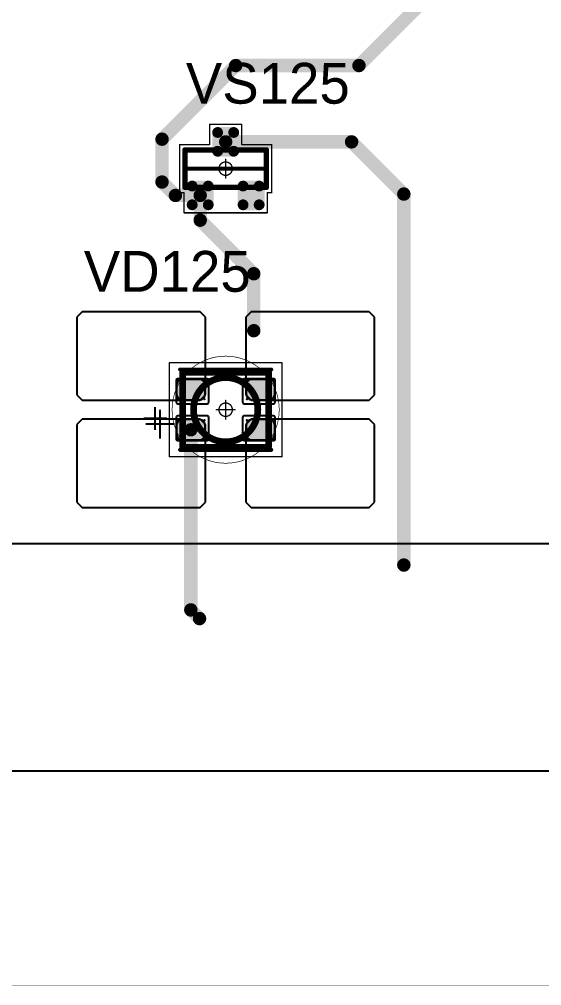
# Model space of a CAD drawing. Header units: millimetres. Extents: x 0 to 400, y 0 to 511.
# Drawn here: x 272.3 to 291.79, y 0 to 36.07 of the extents above; entities that cross this region are included whole.
import ezdxf

# ---------------------------------------------------------------- set-up
doc = ezdxf.new("R2010")
doc.units = ezdxf.units.MM
for name, color, linetype in [('Mechanical10', 56, 'Continuous'), ('Mechanical13', 56, 'Continuous'), ('Mechanical15', 56, 'Continuous'), ('Mechanical2', 216, 'Continuous'), ('TopLayer', 1, 'Continuous'), ('TopOverlay', 2, 'Continuous'), ('TopPaste', 8, 'Continuous'), ('TopSolder', 216, 'Continuous')]:
    doc.layers.add(name, color=color, linetype=linetype)

# ---------------------------------------------------------------- blocks, each defined once
blk = doc.blocks.new('SOT23_472')
at = {"layer": 'Mechanical13', "const_width": 0.2}
for points in [[(-0.7, 1.52), (0.7, 1.52)], [(-0.7, 1.52), (-0.7, -1.52)], [(0.7, 1.52), (0.7, -1.52)], [(-0.7, -1.52), (0.7, -1.52)]]:
    blk.add_lwpolyline(points, dxfattribs=at)
at = {"layer": 'Mechanical13', "const_width": 0.1}
for points in [[(-0.75, 1.52, 1), (-0.65, 1.52, 1)], [(-0.75, 1.52, 1), (-0.65, 1.52, 1)], [(0.65, 1.52, 1), (0.75, 1.52, 1)], [(0.65, 1.52, 1), (0.75, 1.52, 1)], [(-0.75, -1.52, 1), (-0.65, -1.52, 1)], [(-0.75, -1.52, 1), (-0.65, -1.52, 1)], [(0.65, -1.52, 1), (0.75, -1.52, 1)], [(0.65, -1.52, 1), (0.75, -1.52, 1)]]:
    blk.add_lwpolyline(points, format="xyb", close=True, dxfattribs=at)
at = {"layer": 'Mechanical15', "const_width": 0.05}
for points in [[(-1.65, 1.55), (-1.65, -1.55)], [(-1.65, 1.55), (-0.9, 1.55)], [(-0.9, 1.72), (-0.9, 1.55)], [(-0.9, 1.72), (0.9, 1.72)], [(0.9, 1.72), (0.9, 0.6)], [(0, 0.35), (0, -0.35)], [(0.9, 0.6), (1.65, 0.6)], [(1.65, 0.6), (1.65, -0.6)], [(-0.35, 0), (0.35, 0)], [(0.9, -0.6), (1.65, -0.6)], [(0.9, -0.6), (0.9, -1.72)], [(-1.65, -1.55), (-0.9, -1.55)], [(-0.9, -1.55), (-0.9, -1.72)], [(-0.9, -1.72), (0.9, -1.72)]]:
    blk.add_lwpolyline(points, dxfattribs=at)
at = {"layer": 'Mechanical15'}
for points, const_width in [([(-1.662, 1.55, 1), (-1.637, 1.55, 1)], 0.025), ([(-1.662, 1.55, 1), (-1.637, 1.55, 1)], 0.025), ([(-0.913, 1.72, 1), (-0.888, 1.72, 1)], 0.025), ([(-0.913, 1.72, 1), (-0.888, 1.72, 1)], 0.025), ([(-0.913, 1.55, 1), (-0.888, 1.55, 1)], 0.025), ([(-0.913, 1.55, 1), (-0.888, 1.55, 1)], 0.025), ([(0.888, 1.72, 1), (0.913, 1.72, 1)], 0.025), ([(0.888, 1.72, 1), (0.913, 1.72, 1)], 0.025), ([(-0.012, 0.35, 1), (0.012, 0.35, 1)], 0.025), ([(0.888, 0.6, 1), (0.913, 0.6, 1)], 0.025), ([(0.888, 0.6, 1), (0.913, 0.6, 1)], 0.025), ([(1.637, 0.6, 1), (1.662, 0.6, 1)], 0.025), ([(1.637, 0.6, 1), (1.662, 0.6, 1)], 0.025), ([(-0.362, 0, 1), (-0.337, 0, 1)], 0.025), ([(0.25, 0, 1), (-0.25, 0, 1)], 0.05), ([(-0.262, 0, 1), (-0.238, 0, 1)], 0.025), ([(0.238, 0, 1), (0.262, 0, 1)], 0.025), ([(0.337, 0, 1), (0.362, 0, 1)], 0.025), ([(-0.012, -0.35, 1), (0.012, -0.35, 1)], 0.025), ([(0.888, -0.6, 1), (0.913, -0.6, 1)], 0.025), ([(0.888, -0.6, 1), (0.913, -0.6, 1)], 0.025), ([(1.637, -0.6, 1), (1.662, -0.6, 1)], 0.025), ([(1.637, -0.6, 1), (1.662, -0.6, 1)], 0.025), ([(-1.662, -1.55, 1), (-1.637, -1.55, 1)], 0.025), ([(-1.662, -1.55, 1), (-1.637, -1.55, 1)], 0.025), ([(-0.913, -1.55, 1), (-0.888, -1.55, 1)], 0.025), ([(-0.913, -1.55, 1), (-0.888, -1.55, 1)], 0.025), ([(-0.913, -1.72, 1), (-0.888, -1.72, 1)], 0.025), ([(-0.913, -1.72, 1), (-0.888, -1.72, 1)], 0.025), ([(0.888, -1.72, 1), (0.913, -1.72, 1)], 0.025), ([(0.888, -1.72, 1), (0.913, -1.72, 1)], 0.025)]:
    blk.add_lwpolyline(points, format="xyb", close=True, dxfattribs=dict(at, const_width=const_width))
at = {"layer": 'TopLayer', "const_width": 0.1}
for points in [[(-1.4, 1.25, 1), (-1.3, 1.25, 1)], [(-0.7, 1.25, 1), (-0.6, 1.25, 1)], [(-1.4, 0.65, 1), (-1.3, 0.65, 1)], [(-0.7, 0.65, 1), (-0.6, 0.65, 1)], [(0.6, 0.3, 1), (0.7, 0.3, 1)], [(1.3, 0.3, 1), (1.4, 0.3, 1)], [(0.6, -0.3, 1), (0.7, -0.3, 1)], [(1.3, -0.3, 1), (1.4, -0.3, 1)], [(-1.4, -0.65, 1), (-1.3, -0.65, 1)], [(-0.7, -0.65, 1), (-0.6, -0.65, 1)], [(-1.4, -1.25, 1), (-1.3, -1.25, 1)], [(-0.7, -1.25, 1), (-0.6, -1.25, 1)]]:
    blk.add_lwpolyline(points, format="xyb", close=True, dxfattribs=at)
at = {"layer": 'TopLayer'}
for points in [[(-1.45, 1.25), (-1.45, 0.65), (-0.55, 1.25), (-0.55, 0.65)], [(-1.35, 1.35), (-1.35, 0.55), (-0.65, 1.35), (-0.65, 0.55)], [(0.65, 0.4), (0.65, -0.4), (1.35, 0.4), (1.35, -0.4)], [(0.55, 0.3), (0.55, -0.3), (1.45, 0.3), (1.45, -0.3)], [(-1.45, -0.65), (-1.45, -1.25), (-0.55, -0.65), (-0.55, -1.25)], [(-1.35, -0.55), (-1.35, -1.35), (-0.65, -0.55), (-0.65, -1.35)]]:
    blk.add_solid(points, dxfattribs=at)
at = {"layer": 'TopOverlay', "const_width": 0.15}
blk.add_lwpolyline([(0, 1.5), (0, -1.5)], dxfattribs=at)
at = {"layer": 'TopOverlay', "const_width": 0.075}
for points in [[(-0.038, 1.5, 1), (0.038, 1.5, 1)], [(-0.038, -1.5, 1), (0.038, -1.5, 1)]]:
    blk.add_lwpolyline(points, format="xyb", close=True, dxfattribs=at)
at = {"layer": 'TopPaste', "const_width": 0.075}
for points in [[(-1.387, 1.25, 1), (-1.313, 1.25, 1)], [(-0.687, 1.25, 1), (-0.613, 1.25, 1)], [(-1.387, 0.65, 1), (-1.313, 0.65, 1)], [(-0.687, 0.65, 1), (-0.613, 0.65, 1)], [(0.613, 0.3, 1), (0.687, 0.3, 1)], [(1.313, 0.3, 1), (1.387, 0.3, 1)], [(0.613, -0.3, 1), (0.687, -0.3, 1)], [(1.313, -0.3, 1), (1.387, -0.3, 1)], [(-1.387, -0.65, 1), (-1.313, -0.65, 1)], [(-0.687, -0.65, 1), (-0.613, -0.65, 1)], [(-1.387, -1.25, 1), (-1.313, -1.25, 1)], [(-0.687, -1.25, 1), (-0.613, -1.25, 1)]]:
    blk.add_lwpolyline(points, format="xyb", close=True, dxfattribs=at)
at = {"layer": 'TopPaste'}
for points in [[(-1.425, 1.25), (-1.425, 0.65), (-0.575, 1.25), (-0.575, 0.65)], [(-1.35, 1.325), (-1.35, 0.575), (-0.65, 1.325), (-0.65, 0.575)], [(0.65, 0.375), (0.65, -0.375), (1.35, 0.375), (1.35, -0.375)], [(0.575, 0.3), (0.575, -0.3), (1.425, 0.3), (1.425, -0.3)], [(-1.425, -0.65), (-1.425, -1.25), (-0.575, -0.65), (-0.575, -1.25)], [(-1.35, -0.575), (-1.35, -1.325), (-0.65, -0.575), (-0.65, -1.325)]]:
    blk.add_solid(points, dxfattribs=at)
at = {"layer": 'TopSolder', "const_width": 0.202}
for points in [[(-1.451, 1.25, 1), (-1.249, 1.25, 1)], [(-0.751, 1.25, 1), (-0.549, 1.25, 1)], [(-1.451, 0.65, 1), (-1.249, 0.65, 1)], [(-0.751, 0.65, 1), (-0.549, 0.65, 1)], [(0.549, 0.3, 1), (0.751, 0.3, 1)], [(1.249, 0.3, 1), (1.451, 0.3, 1)], [(0.549, -0.3, 1), (0.751, -0.3, 1)], [(1.249, -0.3, 1), (1.451, -0.3, 1)], [(-1.451, -0.65, 1), (-1.249, -0.65, 1)], [(-0.751, -0.65, 1), (-0.549, -0.65, 1)], [(-1.451, -1.25, 1), (-1.249, -1.25, 1)], [(-0.751, -1.25, 1), (-0.549, -1.25, 1)]]:
    blk.add_lwpolyline(points, format="xyb", close=True, dxfattribs=at)
at = {"layer": 'TopSolder'}
for points in [[(-1.35, 1.452), (-1.35, 0.448), (-0.65, 1.452), (-0.65, 0.448)], [(-1.552, 1.25), (-1.552, 0.65), (-0.448, 1.25), (-0.448, 0.65)], [(0.65, 0.502), (0.65, -0.502), (1.35, 0.502), (1.35, -0.502)], [(0.448, 0.3), (0.448, -0.3), (1.552, 0.3), (1.552, -0.3)], [(-1.552, -0.65), (-1.552, -1.25), (-0.448, -0.65), (-0.448, -1.25)], [(-1.35, -0.448), (-1.35, -1.452), (-0.65, -0.448), (-0.65, -1.452)]]:
    blk.add_solid(points, dxfattribs=at)
blk = doc.blocks.new('E65F_676')
at = {"layer": 'Mechanical13'}
for p, q in [((2.441, 1.071), (2.441, 0)), ((1.905, 0.536), (2.976, 0.536))]:
    blk.add_line(p, q, dxfattribs=at)
at = {"layer": 'Mechanical13', "const_width": 0.25}
for points in [[(-1.6, 1.4), (-1.6, -1.4)], [(1.6, 1.4), (-1.6, 1.4)], [(1.6, 1.4), (1.6, -1.4)], [(1.6, -1.4), (-1.6, -1.4)]]:
    blk.add_lwpolyline(points, dxfattribs=at)
at = {"layer": 'Mechanical13'}
for points, const_width in [([(-1.663, 1.4, 1), (-1.538, 1.4, 1)], 0.125), ([(-1.663, 1.4, 1), (-1.538, 1.4, 1)], 0.125), ([(1.537, 1.4, 1), (1.662, 1.4, 1)], 0.125), ([(1.537, 1.4, 1), (1.662, 1.4, 1)], 0.125), ([(1.2, 0, 1), (-1.2, 0, 1)], 0.25), ([(-1.263, 0, 1), (-1.138, 0, 1)], 0.125), ([(1.137, 0, 1), (1.262, 0, 1)], 0.125), ([(-1.663, -1.4, 1), (-1.538, -1.4, 1)], 0.125), ([(-1.663, -1.4, 1), (-1.538, -1.4, 1)], 0.125), ([(1.537, -1.4, 1), (1.662, -1.4, 1)], 0.125), ([(1.537, -1.4, 1), (1.662, -1.4, 1)], 0.125)]:
    blk.add_lwpolyline(points, format="xyb", close=True, dxfattribs=dict(at, const_width=const_width))
at = {"layer": 'Mechanical15', "const_width": 0.05}
for points in [[(2.1, 1.75), (-2.1, 1.75)], [(-2.1, 1.75), (-2.1, -1.75)], [(2.1, 1.75), (2.1, -1.75)], [(0, 0.35), (0, -0.35)], [(0, 0.35), (0, -0.35)], [(0.35, 0), (-0.35, 0)], [(0.35, 0), (-0.35, 0)], [(2.1, -1.75), (-2.1, -1.75)]]:
    blk.add_lwpolyline(points, dxfattribs=at)
at = {"layer": 'Mechanical15'}
for points, const_width in [([(-2.113, 1.75, 1), (-2.088, 1.75, 1)], 0.025), ([(-2.113, 1.75, 1), (-2.088, 1.75, 1)], 0.025), ([(2.087, 1.75, 1), (2.112, 1.75, 1)], 0.025), ([(2.087, 1.75, 1), (2.112, 1.75, 1)], 0.025), ([(-0.013, 0.35, 1), (0.012, 0.35, 1)], 0.025), ([(-0.013, 0.35, 1), (0.012, 0.35, 1)], 0.025), ([(-0.363, 0, 1), (-0.338, 0, 1)], 0.025), ([(-0.363, 0, 1), (-0.338, 0, 1)], 0.025), ([(0.25, 0, 1), (-0.25, 0, 1)], 0.05), ([(0.25, 0, 1), (-0.25, 0, 1)], 0.05), ([(-0.263, 0, 1), (-0.238, 0, 1)], 0.025), ([(-0.263, 0, 1), (-0.238, 0, 1)], 0.025), ([(0.237, 0, 1), (0.262, 0, 1)], 0.025), ([(0.237, 0, 1), (0.262, 0, 1)], 0.025), ([(0.337, 0, 1), (0.362, 0, 1)], 0.025), ([(0.337, 0, 1), (0.362, 0, 1)], 0.025), ([(-0.013, -0.35, 1), (0.012, -0.35, 1)], 0.025), ([(-0.013, -0.35, 1), (0.012, -0.35, 1)], 0.025), ([(-2.113, -1.75, 1), (-2.088, -1.75, 1)], 0.025), ([(-2.113, -1.75, 1), (-2.088, -1.75, 1)], 0.025), ([(2.087, -1.75, 1), (2.112, -1.75, 1)], 0.025), ([(2.087, -1.75, 1), (2.112, -1.75, 1)], 0.025)]:
    blk.add_lwpolyline(points, format="xyb", close=True, dxfattribs=dict(at, const_width=const_width))
at = {"layer": 'TopLayer'}
for p, q in [((-5.35, 3.65), (-5.55, 3.45)), ((-0.95, 3.65), (-5.35, 3.65)), ((-5.35, 3.65), (-5.35, 3.65)), ((-0.75, 3.45), (-0.95, 3.65)), ((0.95, 3.65), (0.75, 3.45)), ((5.35, 3.65), (0.95, 3.65)), ((0.95, 3.65), (0.95, 3.65)), ((5.55, 3.45), (5.35, 3.65)), ((-5.55, 3.45), (-5.55, 3.45)), ((-5.55, 3.45), (-5.55, 0.55)), ((-0.75, 0.55), (-0.75, 3.45)), ((0.75, 3.45), (0.75, 3.45)), ((0.75, 3.45), (0.75, 0.55)), ((5.55, 0.55), (5.55, 3.45)), ((-5.55, 0.55), (-5.35, 0.35)), ((-0.95, 0.35), (-0.75, 0.55)), ((0.75, 0.55), (0.95, 0.35)), ((5.35, 0.35), (5.55, 0.55)), ((-5.35, 0.35), (-0.95, 0.35)), ((0.95, 0.35), (5.35, 0.35)), ((-5.35, -0.35), (-5.55, -0.55)), ((-0.95, -0.35), (-5.35, -0.35)), ((-5.35, -0.35), (-5.35, -0.35)), ((-0.75, -0.55), (-0.95, -0.35)), ((0.95, -0.35), (0.75, -0.55)), ((5.35, -0.35), (0.95, -0.35)), ((0.95, -0.35), (0.95, -0.35)), ((5.55, -0.55), (5.35, -0.35)), ((-5.55, -0.55), (-5.55, -0.55)), ((-5.55, -0.55), (-5.55, -3.45)), ((-0.75, -3.45), (-0.75, -0.55)), ((0.75, -0.55), (0.75, -0.55)), ((0.75, -0.55), (0.75, -3.45)), ((5.55, -3.45), (5.55, -0.55)), ((-5.55, -3.45), (-5.35, -3.65)), ((-0.95, -3.65), (-0.75, -3.45)), ((0.75, -3.45), (0.95, -3.65)), ((5.35, -3.65), (5.55, -3.45)), ((-5.35, -3.65), (-0.95, -3.65)), ((0.95, -3.65), (5.35, -3.65))]:
    blk.add_line(p, q, dxfattribs=at)
at = {"layer": 'TopLayer', "const_width": 0.04}
for points in [[(-1.83, 1.11, 1), (-1.79, 1.11, 1)], [(-0.81, 1.11, 1), (-0.77, 1.11, 1)], [(0.77, 1.11, 1), (0.81, 1.11, 1)], [(1.79, 1.11, 1), (1.83, 1.11, 1)], [(-1.83, 0.39, 1), (-1.79, 0.39, 1)], [(-0.81, 0.39, 1), (-0.77, 0.39, 1)], [(0.77, 0.39, 1), (0.81, 0.39, 1)], [(1.79, 0.39, 1), (1.83, 0.39, 1)], [(-1.83, -0.39, 1), (-1.79, -0.39, 1)], [(-0.81, -0.39, 1), (-0.77, -0.39, 1)], [(0.77, -0.39, 1), (0.81, -0.39, 1)], [(1.79, -0.39, 1), (1.83, -0.39, 1)], [(-1.83, -1.11, 1), (-1.79, -1.11, 1)], [(-0.81, -1.11, 1), (-0.77, -1.11, 1)], [(0.77, -1.11, 1), (0.81, -1.11, 1)], [(1.79, -1.11, 1), (1.83, -1.11, 1)]]:
    blk.add_lwpolyline(points, format="xyb", close=True, dxfattribs=at)
at = {"layer": 'TopLayer'}
for points in [[(-1.85, 1.11), (-1.85, 0.39), (-0.75, 1.11), (-0.75, 0.39)], [(-1.81, 1.15), (-1.81, 0.35), (-0.79, 1.15), (-0.79, 0.35)], [(0.75, 1.11), (0.75, 0.39), (1.85, 1.11), (1.85, 0.39)], [(0.79, 1.15), (0.79, 0.35), (1.81, 1.15), (1.81, 0.35)], [(-1.81, -0.35), (-1.81, -1.15), (-0.79, -0.35), (-0.79, -1.15)], [(0.79, -0.35), (0.79, -1.15), (1.81, -0.35), (1.81, -1.15)], [(-1.85, -0.39), (-1.85, -1.11), (-0.75, -0.39), (-0.75, -1.11)], [(0.75, -0.39), (0.75, -1.11), (1.85, -0.39), (1.85, -1.11)]]:
    blk.add_solid(points, dxfattribs=at)
at = {"layer": 'TopOverlay'}
for p, q in [((2.628, 0.757), (2.628, -0.1)), ((2.2, 0.328), (3.057, 0.328))]:
    blk.add_line(p, q, dxfattribs=at)
at = {"layer": 'TopOverlay', "const_width": 0.15}
for points in [[(1.7, 1.5), (-1.7, 1.5)], [(1.7, -1.5), (-1.7, -1.5)]]:
    blk.add_lwpolyline(points, dxfattribs=at)
at = {"layer": 'TopOverlay', "const_width": 0.075}
for points in [[(-1.738, 1.5, 1), (-1.663, 1.5, 1)], [(1.662, 1.5, 1), (1.737, 1.5, 1)], [(-1.738, -1.5, 1), (-1.663, -1.5, 1)], [(1.662, -1.5, 1), (1.737, -1.5, 1)]]:
    blk.add_lwpolyline(points, format="xyb", close=True, dxfattribs=at)
at = {"layer": 'TopPaste'}
for p, q in [((-1.711, 1.114), (-1.773, 1.073)), ((-1.638, 1.129), (-1.711, 1.114)), ((-0.963, 1.129), (-1.638, 1.129)), ((-0.889, 1.114), (-0.963, 1.129)), ((-0.827, 1.073), (-0.889, 1.114)), ((0.889, 1.114), (0.827, 1.073)), ((0.962, 1.129), (0.889, 1.114)), ((1.637, 1.129), (0.962, 1.129)), ((1.711, 1.114), (1.637, 1.129)), ((1.773, 1.073), (1.711, 1.114)), ((-1.814, 1.011), (-1.829, 0.938)), ((-1.829, 0.938), (-1.829, 0.563)), ((-1.773, 1.073), (-1.814, 1.011)), ((-0.786, 1.011), (-0.827, 1.073)), ((-0.771, 0.938), (-0.786, 1.011)), ((-0.771, 0.563), (-0.771, 0.938)), ((0.786, 1.011), (0.771, 0.938)), ((0.771, 0.938), (0.771, 0.563)), ((0.827, 1.073), (0.786, 1.011)), ((1.814, 1.011), (1.773, 1.073)), ((1.829, 0.938), (1.814, 1.011)), ((1.829, 0.563), (1.829, 0.938)), ((-1.829, 0.563), (-1.814, 0.489)), ((-1.814, 0.489), (-1.773, 0.427)), ((-1.773, 0.427), (-1.711, 0.386)), ((-1.711, 0.386), (-1.638, 0.371)), ((-1.638, 0.371), (-0.963, 0.371)), ((-0.963, 0.371), (-0.889, 0.386)), ((-0.889, 0.386), (-0.827, 0.427)), ((-0.827, 0.427), (-0.786, 0.489)), ((-0.786, 0.489), (-0.771, 0.563)), ((0.771, 0.563), (0.786, 0.489)), ((0.786, 0.489), (0.827, 0.427)), ((0.827, 0.427), (0.889, 0.386)), ((0.889, 0.386), (0.962, 0.371)), ((0.962, 0.371), (1.637, 0.371)), ((1.637, 0.371), (1.711, 0.386)), ((1.711, 0.386), (1.773, 0.427)), ((1.773, 0.427), (1.814, 0.489)), ((1.814, 0.489), (1.829, 0.563)), ((-1.814, -0.489), (-1.829, -0.563)), ((-1.829, -0.563), (-1.829, -0.938)), ((-1.773, -0.427), (-1.814, -0.489)), ((-1.711, -0.386), (-1.773, -0.427)), ((-1.638, -0.371), (-1.711, -0.386)), ((-0.963, -0.371), (-1.638, -0.371)), ((-0.889, -0.386), (-0.963, -0.371)), ((-0.827, -0.427), (-0.889, -0.386)), ((-0.786, -0.489), (-0.827, -0.427)), ((-0.771, -0.563), (-0.786, -0.489)), ((-0.771, -0.938), (-0.771, -0.563)), ((0.786, -0.489), (0.771, -0.563)), ((0.771, -0.563), (0.771, -0.938)), ((0.827, -0.427), (0.786, -0.489)), ((0.889, -0.386), (0.827, -0.427)), ((0.962, -0.371), (0.889, -0.386)), ((1.637, -0.371), (0.962, -0.371)), ((1.711, -0.386), (1.637, -0.371)), ((1.773, -0.427), (1.711, -0.386)), ((1.814, -0.489), (1.773, -0.427)), ((1.829, -0.563), (1.814, -0.489)), ((1.829, -0.938), (1.829, -0.563)), ((-1.829, -0.938), (-1.814, -1.011)), ((-1.814, -1.011), (-1.773, -1.073)), ((-1.773, -1.073), (-1.711, -1.114)), ((-0.889, -1.114), (-0.827, -1.073)), ((-0.827, -1.073), (-0.786, -1.011)), ((-0.786, -1.011), (-0.771, -0.938)), ((0.771, -0.938), (0.786, -1.011)), ((0.786, -1.011), (0.827, -1.073)), ((0.827, -1.073), (0.889, -1.114)), ((1.711, -1.114), (1.773, -1.073)), ((1.773, -1.073), (1.814, -1.011)), ((1.814, -1.011), (1.829, -0.938)), ((-1.711, -1.114), (-1.638, -1.129)), ((-1.638, -1.129), (-0.963, -1.129)), ((-0.963, -1.129), (-0.889, -1.114)), ((0.889, -1.114), (0.962, -1.129)), ((0.962, -1.129), (1.637, -1.129)), ((1.637, -1.129), (1.711, -1.114))]:
    blk.add_line(p, q, dxfattribs=at)
at = {"layer": 'TopSolder'}
for p, q in [((-1.842, 1.129), (-1.85, 1.111)), ((-1.85, 1.111), (-1.85, 1.101)), ((-1.85, 1.101), (-1.85, 1.101)), ((-1.85, 1.101), (-1.85, 0.301)), ((-1.828, 1.143), (-1.842, 1.129)), ((-1.81, 1.151), (-1.828, 1.143)), ((-1.8, 1.151), (-1.81, 1.151)), ((-0.7, 1.151), (-1.8, 1.151)), ((-0.685, 1.151), (-0.7, 1.151)), ((-0.7, 1.151), (-0.7, 1.151)), ((-0.658, 1.139), (-0.685, 1.151)), ((-0.636, 1.118), (-0.658, 1.139)), ((-0.625, 1.09), (-0.636, 1.118)), ((-0.625, 1.076), (-0.625, 1.09)), ((0.636, 1.118), (0.625, 1.09)), ((0.625, 1.09), (0.625, 1.076)), ((0.657, 1.139), (0.636, 1.118)), ((0.685, 1.151), (0.657, 1.139)), ((0.7, 1.151), (0.685, 1.151)), ((1.8, 1.151), (0.7, 1.151)), ((1.81, 1.151), (1.8, 1.151)), ((1.8, 1.151), (1.8, 1.151)), ((1.828, 1.143), (1.81, 1.151)), ((1.842, 1.129), (1.828, 1.143)), ((1.85, 1.111), (1.842, 1.129)), ((1.85, 1.101), (1.85, 1.111)), ((1.85, 0.301), (1.85, 1.101)), ((-0.625, 0.301), (-0.625, 1.076)), ((0.625, 1.076), (0.625, 1.076)), ((0.625, 1.076), (0.625, 0.301)), ((-1.85, 0.301), (-1.85, 0.286)), ((-1.85, 0.286), (-1.839, 0.258)), ((-1.839, 0.258), (-1.818, 0.237)), ((-1.818, 0.237), (-1.79, 0.226)), ((-1.79, 0.226), (-1.775, 0.226)), ((-1.775, 0.226), (-1.775, 0.226)), ((-1.775, 0.226), (-0.7, 0.226)), ((-0.7, 0.226), (-0.685, 0.226)), ((-0.685, 0.226), (-0.658, 0.237)), ((-0.658, 0.237), (-0.636, 0.258)), ((-0.636, 0.258), (-0.625, 0.286)), ((-0.625, 0.286), (-0.625, 0.301)), ((-0.625, 0.301), (-0.625, 0.301)), ((0.625, 0.301), (0.625, 0.286)), ((0.625, 0.286), (0.636, 0.258)), ((0.636, 0.258), (0.657, 0.237)), ((0.657, 0.237), (0.685, 0.226)), ((0.685, 0.226), (0.7, 0.226)), ((0.7, 0.226), (0.7, 0.226)), ((0.7, 0.226), (1.775, 0.226)), ((1.775, 0.226), (1.79, 0.226)), ((1.79, 0.226), (1.817, 0.237)), ((1.817, 0.237), (1.839, 0.258)), ((1.839, 0.258), (1.85, 0.286)), ((1.85, 0.286), (1.85, 0.301)), ((1.85, 0.301), (1.85, 0.301)), ((-1.839, -0.257), (-1.85, -0.285)), ((-1.85, -0.285), (-1.85, -0.299)), ((-1.85, -0.299), (-1.85, -0.299)), ((-1.85, -0.299), (-1.85, -1.099)), ((-1.818, -0.236), (-1.839, -0.257)), ((-1.79, -0.224), (-1.818, -0.236)), ((-1.775, -0.224), (-1.79, -0.224)), ((-0.7, -0.224), (-1.775, -0.224)), ((-0.685, -0.224), (-0.7, -0.224)), ((-0.7, -0.224), (-0.7, -0.224)), ((-0.658, -0.236), (-0.685, -0.224)), ((-0.636, -0.257), (-0.658, -0.236)), ((-0.625, -0.285), (-0.636, -0.257)), ((-0.625, -0.299), (-0.625, -0.285)), ((-0.625, -1.074), (-0.625, -0.299)), ((0.636, -0.257), (0.625, -0.285)), ((0.625, -0.285), (0.625, -0.299)), ((0.625, -0.299), (0.625, -0.299)), ((0.625, -0.299), (0.625, -1.074)), ((0.657, -0.236), (0.636, -0.257)), ((0.685, -0.224), (0.657, -0.236)), ((0.7, -0.224), (0.685, -0.224)), ((1.775, -0.224), (0.7, -0.224)), ((1.79, -0.224), (1.775, -0.224)), ((1.775, -0.224), (1.775, -0.224)), ((1.817, -0.236), (1.79, -0.224)), ((1.839, -0.257), (1.817, -0.236)), ((1.85, -0.285), (1.839, -0.257)), ((1.85, -0.299), (1.85, -0.285)), ((1.85, -1.099), (1.85, -0.299)), ((-0.625, -1.089), (-0.625, -1.074)), ((-0.625, -1.074), (-0.625, -1.074)), ((0.625, -1.074), (0.625, -1.089)), ((-1.85, -1.099), (-1.85, -1.109)), ((-1.85, -1.109), (-1.842, -1.128)), ((-1.842, -1.128), (-1.828, -1.142)), ((-1.828, -1.142), (-1.81, -1.149)), ((-1.81, -1.149), (-1.8, -1.149)), ((-1.8, -1.149), (-0.7, -1.149)), ((-1.8, -1.149), (-1.8, -1.149)), ((-0.7, -1.149), (-0.685, -1.149)), ((-0.685, -1.149), (-0.658, -1.138)), ((-0.658, -1.138), (-0.636, -1.117)), ((-0.636, -1.117), (-0.625, -1.089)), ((0.625, -1.089), (0.636, -1.117)), ((0.636, -1.117), (0.657, -1.138)), ((0.657, -1.138), (0.685, -1.149)), ((0.685, -1.149), (0.7, -1.149)), ((0.7, -1.149), (1.8, -1.149)), ((0.7, -1.149), (0.7, -1.149)), ((1.8, -1.149), (1.81, -1.149)), ((1.81, -1.149), (1.828, -1.142)), ((1.828, -1.142), (1.842, -1.128)), ((1.842, -1.128), (1.85, -1.109)), ((1.85, -1.109), (1.85, -1.099)), ((1.85, -1.099), (1.85, -1.099))]:
    blk.add_line(p, q, dxfattribs=at)

msp = doc.modelspace()

# ---------------------------------------------------------------- linework, layer by layer
at = {"layer": 'Mechanical10', "const_width": 0.01}
msp.add_lwpolyline([(0, 0), (400, 0)], dxfattribs=at)
at = {"layer": 'Mechanical2'}
for points, const_width in [([(282, 21.5, 1), (278, 21.5, 1)], 0.0254), ([(280, 23.5, 1), (280, 23.5, 1)], 0.0005), ([(277.994, 21.5, 1), (278.006, 21.5, 1)], 0.0127), ([(278, 21.5, 1), (278, 21.5, 1)], 0.0005), ([(281.994, 21.5, 1), (282.006, 21.5, 1)], 0.0127), ([(282, 21.5, 1), (282, 21.5, 1)], 0.0005), ([(280, 19.5, 1), (280, 19.5, 1)], 0.0005)]:
    msp.add_lwpolyline(points, format="xyb", close=True, dxfattribs=dict(at, const_width=const_width))
at = {"layer": 'Mechanical2', "const_width": 0.001}
for points in [[(280, 19.5), (280, 23.5)], [(278, 21.5), (282, 21.5)]]:
    msp.add_lwpolyline(points, dxfattribs=at)
at = {"layer": 'TopLayer'}
for p, q in [((172.55, 16.5), (348.325, 16.5)), ((351.6, 8), (204.15, 8))]:
    msp.add_line(p, q, dxfattribs=at)
at = {"layer": 'TopLayer', "const_width": 0.5}
for points in [[(284.975, 34.35), (287.925, 37.3)], [(277.625, 31.6), (280.375, 34.35)], [(280.375, 34.35), (284.975, 34.35)], [(277.625, 30), (277.625, 31.6)], [(280, 31.5), (284.7, 31.5)], [(284.7, 31.5), (286.65, 29.55)], [(277.625, 30), (278.125, 29.5)], [(278.125, 29.5), (279.05, 29.5)], [(279.05, 28.575), (279.05, 29.5)], [(286.65, 15.7), (286.65, 29.55)], [(279.05, 28.575), (281.05, 26.575)], [(281.05, 24.45), (281.05, 26.575)], [(278.7, 14.025), (278.7, 20.75)], [(278.7, 14.025), (279.025, 13.7)]]:
    msp.add_lwpolyline(points, dxfattribs=at)
at = {"layer": 'TopLayer', "const_width": 0.25}
for points in [[(280.25, 34.35, 1), (280.5, 34.35, 1)], [(280.25, 34.35, 1), (280.5, 34.35, 1)], [(284.85, 34.35, 1), (285.1, 34.35, 1)], [(284.85, 34.35, 1), (285.1, 34.35, 1)], [(277.5, 31.6, 1), (277.75, 31.6, 1)], [(277.5, 31.6, 1), (277.75, 31.6, 1)], [(279.875, 31.5, 1), (280.125, 31.5, 1)], [(284.575, 31.5, 1), (284.825, 31.5, 1)], [(284.575, 31.5, 1), (284.825, 31.5, 1)], [(277.5, 30, 1), (277.75, 30, 1)], [(277.5, 30, 1), (277.75, 30, 1)], [(278, 29.5, 1), (278.25, 29.5, 1)], [(278, 29.5, 1), (278.25, 29.5, 1)], [(278.925, 29.5, 1), (279.175, 29.5, 1)], [(278.925, 29.5, 1), (279.175, 29.5, 1)], [(286.525, 29.55, 1), (286.775, 29.55, 1)], [(286.525, 29.55, 1), (286.775, 29.55, 1)], [(278.925, 28.575, 1), (279.175, 28.575, 1)], [(278.925, 28.575, 1), (279.175, 28.575, 1)], [(280.925, 26.575, 1), (281.175, 26.575, 1)], [(280.925, 26.575, 1), (281.175, 26.575, 1)], [(280.925, 24.45, 1), (281.175, 24.45, 1)], [(278.575, 20.75, 1), (278.825, 20.75, 1)], [(286.525, 15.7, 1), (286.775, 15.7, 1)], [(278.575, 14.025, 1), (278.825, 14.025, 1)], [(278.575, 14.025, 1), (278.825, 14.025, 1)], [(278.9, 13.7, 1), (279.15, 13.7, 1)]]:
    msp.add_lwpolyline(points, format="xyb", close=True, dxfattribs=at)

# ---------------------------------------------------------------- block references
for name, p, rotation in [('SOT23_472', (280, 30.5), 90), ('E65F_676', (280, 21.5), 180)]:
    msp.add_blockref(name, p, dxfattribs=dict(rotation=rotation))

# ---------------------------------------------------------------- texts
at = {"layer": 'TopOverlay'}
for s, p in [('VS125', (278.514, 32.926)), ('VD125', (274.706, 25.903))]:
    msp.add_text(s, height=1.524, dxfattribs=at).set_placement(p)

doc.saveas('drawing.dxf')
